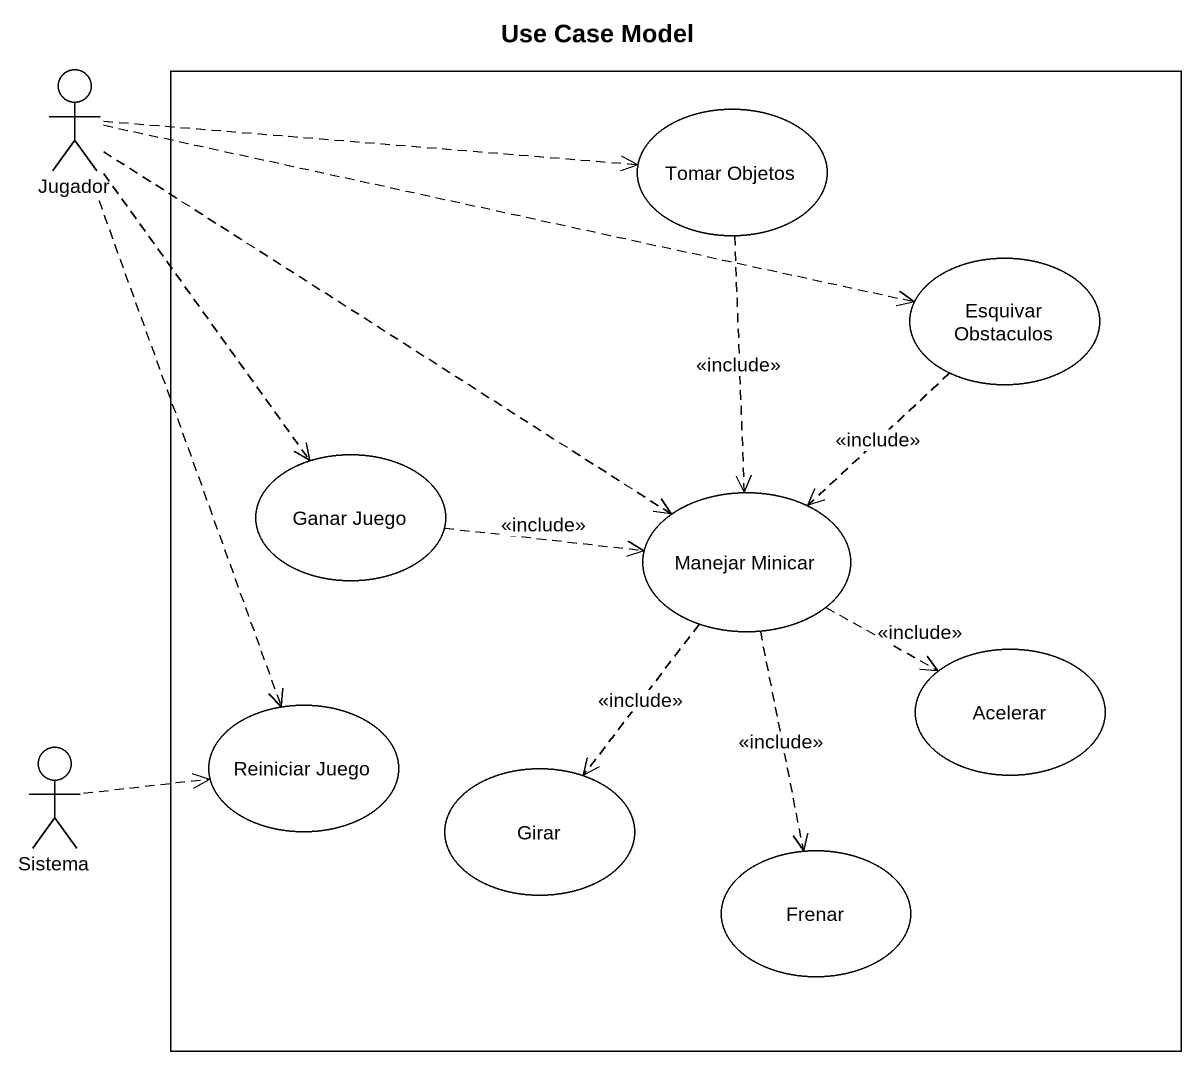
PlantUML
@startuml
title Use Case Model
actor Jugador
rectangle " " as rectangle1 {
  usecase "Tomar Objetos" as Tomar_Objetos
  usecase "Esquivar Obstaculos" as Esquivar_Obstaculos
  usecase "Ganar Juego" as Ganar_Juego
  usecase "Manejar Minicar" as Manejar_Minicar
  usecase "Reiniciar Juego" as Reiniciar_Juego
  usecase Acelerar
  usecase Girar
  usecase Frenar
}
actor Sistema
Jugador .right.> Tomar_Objetos
Jugador .right.> Esquivar_Obstaculos
Jugador ..> Ganar_Juego
Jugador ..> Manejar_Minicar
Jugador ..> Reiniciar_Juego
Tomar_Objetos ..> Manejar_Minicar : <<include>>
Esquivar_Obstaculos ..> Manejar_Minicar : <<include>>
Ganar_Juego .right.> Manejar_Minicar : <<include>>
Manejar_Minicar .right.> Acelerar : <<include>>
Manejar_Minicar ..> Girar : <<include>>
Manejar_Minicar ..> Frenar : <<include>>
Sistema .right.> Reiniciar_Juego
@enduml
